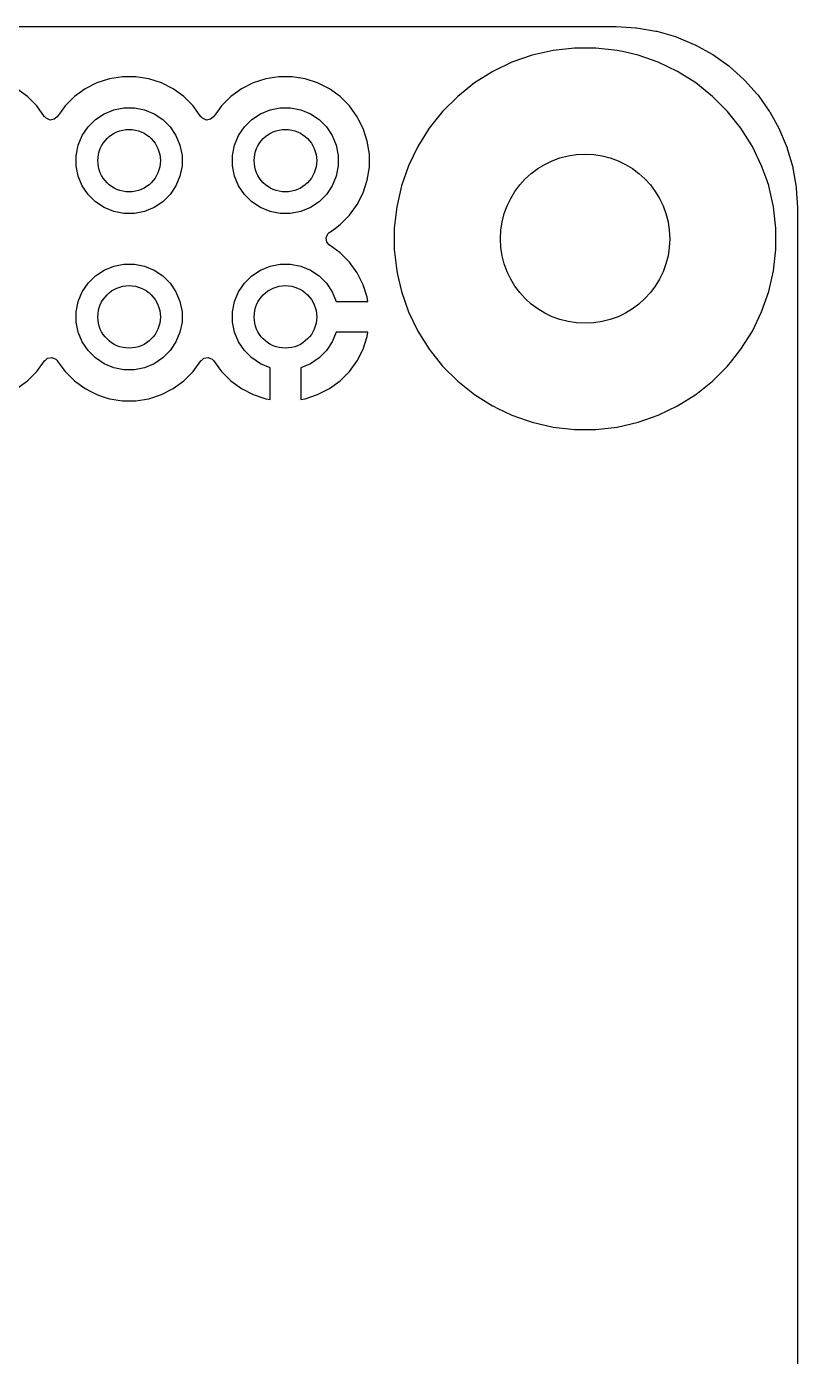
# Model space of a CAD drawing. Extents: x 1.91 to 4.47, y -4.27 to -2.07.
# Drawn here: x 3.973 to 4.467, y -2.92 to -2.069 of the extents above; entities that cross this region are included whole.
import ezdxf

# ---------------------------------------------------------------- set-up
doc = ezdxf.new("R2010")
doc.units = 0
doc.header["$MEASUREMENT"] = 0
doc.layers.add('BLACK', color=7, linetype='CONTINUOUS')

msp = doc.modelspace()

# ---------------------------------------------------------------- linework, layer by layer
at = {"layer": 'BLACK', "linetype": 'CONTINUOUS'}
for p, q in [((2.02821, -2.06892), (4.34975, -2.06892)), ((4.34975, -2.06892), (4.35026, -2.06892)), ((4.35026, -2.06892), (4.35053, -2.06893)), ((4.35053, -2.06893), (4.36312, -2.06963)), ((4.36312, -2.06963), (4.36367, -2.06969)), ((4.36367, -2.06969), (4.37596, -2.07178)), ((4.37596, -2.07178), (4.3765, -2.0719)), ((4.3765, -2.0719), (4.38848, -2.07536)), ((4.38848, -2.07536), (4.389, -2.07554)), ((4.389, -2.07554), (4.40052, -2.08031)), ((4.31023, -2.08419), (4.29686, -2.08724)), ((4.32385, -2.08266), (4.31023, -2.08419)), ((4.31023, -2.08419), (4.31023, -2.08419)), ((4.33756, -2.08266), (4.32385, -2.08266)), ((4.32385, -2.08266), (4.32385, -2.08266)), ((4.35119, -2.08419), (4.33756, -2.08266)), ((4.33756, -2.08266), (4.33756, -2.08266)), ((4.35453, -2.08496), (4.35119, -2.08419)), ((4.35119, -2.08419), (4.35119, -2.08419)), ((4.35119, -2.08419), (4.35119, -2.08419)), ((4.36455, -2.08724), (4.35453, -2.08496)), ((4.40052, -2.08031), (4.40102, -2.08055)), ((4.40102, -2.08055), (4.41193, -2.08658)), ((4.28392, -2.09177), (4.27157, -2.09772)), ((4.29686, -2.08724), (4.28392, -2.09177)), ((4.29686, -2.08724), (4.29686, -2.08724)), ((4.3775, -2.09177), (4.36455, -2.08724)), ((4.36455, -2.08724), (4.36455, -2.08724)), ((4.38985, -2.09772), (4.3775, -2.09177)), ((4.41193, -2.08658), (4.4124, -2.08687)), ((4.4124, -2.08687), (4.42257, -2.09409)), ((4.0264, -2.10234), (4.01836, -2.10495)), ((4.03197, -2.10146), (4.0264, -2.10234)), ((4.03475, -2.10102), (4.03197, -2.10146)), ((4.0432, -2.10102), (4.03475, -2.10102)), ((4.04738, -2.10168), (4.0432, -2.10102)), ((4.05155, -2.10234), (4.04738, -2.10168)), ((4.05959, -2.10495), (4.05155, -2.10234)), ((4.1264, -2.10234), (4.11836, -2.10495)), ((4.13197, -2.10146), (4.1264, -2.10234)), ((4.13475, -2.10102), (4.13197, -2.10146)), ((4.1432, -2.10102), (4.13475, -2.10102)), ((4.14738, -2.10168), (4.1432, -2.10102)), ((4.15155, -2.10234), (4.14738, -2.10168)), ((4.15959, -2.10495), (4.15155, -2.10234)), ((4.27157, -2.09772), (4.25996, -2.10501)), ((4.40146, -2.10501), (4.38985, -2.09772)), ((4.42257, -2.09409), (4.423, -2.09443)), ((4.423, -2.09443), (4.4323, -2.10275)), ((3.97396, -2.11376), (3.96712, -2.10879)), ((4.01083, -2.10879), (4.00693, -2.11163)), ((4.01836, -2.10495), (4.01083, -2.10879)), ((4.01836, -2.10495), (4.01836, -2.10495)), ((4.06712, -2.10879), (4.05959, -2.10495)), ((4.05959, -2.10495), (4.05959, -2.10495)), ((4.07396, -2.11376), (4.06712, -2.10879)), ((4.11083, -2.10879), (4.10693, -2.11163)), ((4.11836, -2.10495), (4.11083, -2.10879)), ((4.11836, -2.10495), (4.11836, -2.10495)), ((4.16712, -2.10879), (4.15959, -2.10495)), ((4.15959, -2.10495), (4.15959, -2.10495)), ((4.17396, -2.11376), (4.16712, -2.10879)), ((4.25996, -2.10501), (4.24924, -2.11356)), ((4.25996, -2.10501), (4.25996, -2.10501)), ((4.41218, -2.11356), (4.40146, -2.10501)), ((4.40146, -2.10501), (4.40146, -2.10501)), ((4.4323, -2.10275), (4.43269, -2.10313)), ((4.43269, -2.10313), (4.441, -2.11243)), ((3.97994, -2.11974), (3.97396, -2.11376)), ((4.00399, -2.11376), (3.99801, -2.11974)), ((4.00693, -2.11163), (4.00399, -2.11376)), ((4.00399, -2.11376), (4.00399, -2.11376)), ((4.00399, -2.11376), (4.00399, -2.11376)), ((4.07994, -2.11974), (4.07396, -2.11376)), ((4.10399, -2.11376), (4.09801, -2.11974)), ((4.10693, -2.11163), (4.10399, -2.11376)), ((4.10399, -2.11376), (4.10399, -2.11376)), ((4.10399, -2.11376), (4.10399, -2.11376)), ((4.17994, -2.11974), (4.17396, -2.11376)), ((4.24924, -2.11356), (4.23955, -2.12326)), ((4.42187, -2.12326), (4.41218, -2.11356)), ((4.441, -2.11243), (4.44134, -2.11286)), ((4.44134, -2.11286), (4.44856, -2.12304)), ((3.98491, -2.12658), (3.97994, -2.11974)), ((3.98502, -2.12673), (3.98491, -2.12658)), ((3.98506, -2.12671), (3.98502, -2.12673)), ((3.98586, -2.12763), (3.98506, -2.12671)), ((3.98838, -2.12872), (3.98586, -2.12763)), ((3.99286, -2.12668), (3.9911, -2.12827)), ((3.99293, -2.12673), (3.99286, -2.12668)), ((3.99545, -2.12326), (3.99293, -2.12673)), ((3.99801, -2.11974), (3.99545, -2.12326)), ((3.99801, -2.11974), (3.99801, -2.11974)), ((3.99801, -2.11974), (3.99801, -2.11974)), ((4.01741, -2.12844), (4.02295, -2.12474)), ((4.02295, -2.12474), (4.02911, -2.12219)), ((4.02911, -2.12219), (4.03564, -2.12089)), ((4.03564, -2.12089), (4.04231, -2.12089)), ((4.04231, -2.12089), (4.04885, -2.12219)), ((4.04885, -2.12219), (4.055, -2.12474)), ((4.055, -2.12474), (4.06055, -2.12844)), ((4.08491, -2.12658), (4.07994, -2.11974)), ((4.08502, -2.12673), (4.08491, -2.12658)), ((4.08506, -2.12671), (4.08502, -2.12673)), ((4.08586, -2.12763), (4.08506, -2.12671)), ((4.08838, -2.12872), (4.08586, -2.12763)), ((4.09286, -2.12668), (4.0911, -2.12827)), ((4.09293, -2.12673), (4.09286, -2.12668)), ((4.09545, -2.12326), (4.09293, -2.12673)), ((4.09801, -2.11974), (4.09545, -2.12326)), ((4.09801, -2.11974), (4.09801, -2.11974)), ((4.09801, -2.11974), (4.09801, -2.11974)), ((4.11741, -2.12844), (4.12295, -2.12474)), ((4.12295, -2.12474), (4.12911, -2.12219)), ((4.12911, -2.12219), (4.13564, -2.12089)), ((4.13564, -2.12089), (4.14231, -2.12089)), ((4.14231, -2.12089), (4.14885, -2.12219)), ((4.14885, -2.12219), (4.155, -2.12474)), ((4.155, -2.12474), (4.16055, -2.12844)), ((4.18491, -2.12658), (4.17994, -2.11974)), ((4.186, -2.12872), (4.18491, -2.12658)), ((4.23955, -2.12326), (4.231, -2.13398)), ((4.43042, -2.13398), (4.42187, -2.12326)), ((4.44856, -2.12304), (4.44885, -2.1235)), ((4.44885, -2.1235), (4.45488, -2.13442)), ((3.9911, -2.12827), (3.98838, -2.12872)), ((4.00899, -2.1387), (4.01269, -2.13316)), ((4.01269, -2.13316), (4.01741, -2.12844)), ((4.06055, -2.12844), (4.06526, -2.13316)), ((4.06526, -2.13316), (4.06896, -2.1387)), ((4.0911, -2.12827), (4.08838, -2.12872)), ((4.10899, -2.1387), (4.11269, -2.13316)), ((4.11269, -2.13316), (4.11741, -2.12844)), ((4.16055, -2.12844), (4.16526, -2.13316)), ((4.16526, -2.13316), (4.16896, -2.1387)), ((4.18875, -2.13411), (4.186, -2.12872)), ((4.18898, -2.13482), (4.18875, -2.13411)), ((4.18875, -2.13411), (4.18875, -2.13411)), ((4.19136, -2.14215), (4.18898, -2.13482)), ((4.231, -2.13398), (4.2237, -2.14559)), ((4.231, -2.13398), (4.231, -2.13398)), ((4.43771, -2.14559), (4.43042, -2.13398)), ((4.43042, -2.13398), (4.43042, -2.13398)), ((4.43042, -2.13398), (4.43042, -2.13398)), ((4.45488, -2.13442), (4.45512, -2.13491)), ((4.45512, -2.13491), (4.45989, -2.14643)), ((4.00514, -2.15139), (4.00644, -2.14485)), ((4.00644, -2.14485), (4.00899, -2.1387)), ((4.06896, -2.1387), (4.07151, -2.14485)), ((4.07151, -2.14485), (4.07281, -2.15139)), ((4.10514, -2.15139), (4.10644, -2.14485)), ((4.10644, -2.14485), (4.10899, -2.1387)), ((4.16896, -2.1387), (4.17151, -2.14485)), ((4.17151, -2.14485), (4.17281, -2.15139)), ((4.19268, -2.1505), (4.19136, -2.14215)), ((4.00514, -2.15806), (4.00514, -2.15139)), ((4.07281, -2.15139), (4.07281, -2.15806)), ((4.10514, -2.15806), (4.10514, -2.15139)), ((4.17281, -2.15139), (4.17281, -2.15806)), ((4.19268, -2.15895), (4.19268, -2.1505)), ((4.2237, -2.14559), (4.21776, -2.15794)), ((4.44366, -2.15794), (4.43771, -2.14559)), ((4.45989, -2.14643), (4.46008, -2.14695)), ((4.46008, -2.14695), (4.46353, -2.15894)), ((4.00644, -2.16459), (4.00514, -2.15806)), ((4.07281, -2.15806), (4.07151, -2.16459)), ((4.10644, -2.16459), (4.10514, -2.15806)), ((4.17281, -2.15806), (4.17151, -2.16459)), ((4.19136, -2.1673), (4.19268, -2.15895)), ((4.21776, -2.15794), (4.21323, -2.17088)), ((4.44622, -2.16524), (4.44366, -2.15794)), ((4.46353, -2.15894), (4.46365, -2.15947)), ((4.46365, -2.15947), (4.46574, -2.17177)), ((4.00899, -2.17075), (4.00644, -2.16459)), ((4.07151, -2.16459), (4.06896, -2.17075)), ((4.10899, -2.17075), (4.10644, -2.16459)), ((4.17151, -2.16459), (4.16896, -2.17075)), ((4.18875, -2.17534), (4.19136, -2.1673)), ((4.44814, -2.17073), (4.44622, -2.16524)), ((4.01269, -2.17629), (4.00899, -2.17075)), ((4.01741, -2.18101), (4.01269, -2.17629)), ((4.06526, -2.17629), (4.06055, -2.18101)), ((4.06896, -2.17075), (4.06526, -2.17629)), ((4.11269, -2.17629), (4.10899, -2.17075)), ((4.11741, -2.18101), (4.11269, -2.17629)), ((4.16526, -2.17629), (4.16055, -2.18101)), ((4.16896, -2.17075), (4.16526, -2.17629)), ((4.18491, -2.18287), (4.18875, -2.17534)), ((4.21323, -2.17088), (4.21018, -2.18425)), ((4.21323, -2.17088), (4.21323, -2.17088)), ((4.44819, -2.17088), (4.44814, -2.17073)), ((4.45124, -2.18425), (4.44819, -2.17088)), ((4.46574, -2.17177), (4.4658, -2.17231)), ((4.4658, -2.17231), (4.46651, -2.1849)), ((4.02295, -2.18471), (4.01741, -2.18101)), ((4.02911, -2.18726), (4.02295, -2.18471)), ((4.03564, -2.18856), (4.02911, -2.18726)), ((4.04885, -2.18726), (4.04231, -2.18856)), ((4.055, -2.18471), (4.04885, -2.18726)), ((4.06055, -2.18101), (4.055, -2.18471)), ((4.12295, -2.18471), (4.11741, -2.18101)), ((4.12911, -2.18726), (4.12295, -2.18471)), ((4.13564, -2.18856), (4.12911, -2.18726)), ((4.14885, -2.18726), (4.14231, -2.18856)), ((4.155, -2.18471), (4.14885, -2.18726)), ((4.16055, -2.18101), (4.155, -2.18471)), ((4.17994, -2.18971), (4.18491, -2.18287)), ((4.21018, -2.18425), (4.20864, -2.19787)), ((4.21018, -2.18425), (4.21018, -2.18425)), ((4.45278, -2.19787), (4.45124, -2.18425)), ((4.46651, -2.1849), (4.46652, -2.18518)), ((4.46652, -2.18518), (4.46652, -4.15341)), ((4.04231, -2.18856), (4.03564, -2.18856)), ((4.14231, -2.18856), (4.13564, -2.18856)), ((4.17096, -2.19787), (4.17396, -2.19569)), ((4.17396, -2.19569), (4.17994, -2.18971)), ((4.16497, -2.20414), (4.16606, -2.20162)), ((4.16541, -2.20685), (4.16497, -2.20414)), ((4.16606, -2.20162), (4.16699, -2.2008)), ((4.16697, -2.20077), (4.16712, -2.20066)), ((4.16699, -2.2008), (4.16697, -2.20077)), ((4.16712, -2.20066), (4.17096, -2.19787)), ((4.20864, -2.19787), (4.20864, -2.21158)), ((4.45278, -2.21158), (4.45278, -2.19787)), ((4.16701, -2.20862), (4.16541, -2.20685)), ((4.16696, -2.2087), (4.16701, -2.20862)), ((4.17395, -2.21378), (4.16696, -2.2087)), ((4.20864, -2.21158), (4.21018, -2.2252)), ((4.45124, -2.2252), (4.45278, -2.21158)), ((4.02911, -2.22219), (4.03564, -2.22089)), ((4.03564, -2.22089), (4.04231, -2.22089)), ((4.04231, -2.22089), (4.04885, -2.22219)), ((4.12911, -2.22219), (4.13564, -2.22089)), ((4.13564, -2.22089), (4.14231, -2.22089)), ((4.14231, -2.22089), (4.14885, -2.22219)), ((4.17992, -2.21975), (4.17395, -2.21378)), ((4.18489, -2.22659), (4.17992, -2.21975)), ((4.17992, -2.21975), (4.17992, -2.21975)), ((4.01269, -2.23316), (4.01741, -2.22844)), ((4.01741, -2.22844), (4.02295, -2.22474)), ((4.02295, -2.22474), (4.02911, -2.22219)), ((4.04885, -2.22219), (4.055, -2.22474)), ((4.055, -2.22474), (4.06055, -2.22844)), ((4.06055, -2.22844), (4.06526, -2.23316)), ((4.11269, -2.23316), (4.11741, -2.22844)), ((4.11741, -2.22844), (4.12295, -2.22474)), ((4.12295, -2.22474), (4.12911, -2.22219)), ((4.14885, -2.22219), (4.155, -2.22474)), ((4.155, -2.22474), (4.16055, -2.22844)), ((4.16055, -2.22844), (4.16526, -2.23316)), ((4.18873, -2.23412), (4.18489, -2.22659)), ((4.21018, -2.2252), (4.21018, -2.2252)), ((4.21018, -2.2252), (4.21018, -2.2252)), ((4.21018, -2.2252), (4.21073, -2.22763)), ((4.21073, -2.22763), (4.21323, -2.23857)), ((4.44819, -2.23857), (4.45124, -2.2252)), ((4.00899, -2.2387), (4.01269, -2.23316)), ((4.06526, -2.23316), (4.06896, -2.2387)), ((4.10899, -2.2387), (4.11269, -2.23316)), ((4.16526, -2.23316), (4.16896, -2.2387)), ((4.19134, -2.24215), (4.18873, -2.23412)), ((4.21323, -2.23857), (4.21323, -2.23857)), ((4.21323, -2.23857), (4.21776, -2.25151)), ((4.44366, -2.25151), (4.44819, -2.23857)), ((4.00514, -2.25139), (4.00644, -2.24485)), ((4.00644, -2.24485), (4.00899, -2.2387)), ((4.06896, -2.2387), (4.07151, -2.24485)), ((4.07151, -2.24485), (4.07281, -2.25139)), ((4.10514, -2.25139), (4.10644, -2.24485)), ((4.10644, -2.24485), (4.10899, -2.2387)), ((4.16896, -2.2387), (4.17151, -2.24485)), ((4.17151, -2.24485), (4.17152, -2.24488)), ((4.17152, -2.24488), (4.19177, -2.24488)), ((4.19177, -2.24488), (4.19134, -2.24215)), ((4.00514, -2.25806), (4.00514, -2.25139)), ((4.07281, -2.25139), (4.07281, -2.25806)), ((4.10514, -2.25806), (4.10514, -2.25139)), ((4.21776, -2.25151), (4.2237, -2.26386)), ((4.43771, -2.26386), (4.44366, -2.25151)), ((4.00644, -2.26459), (4.00514, -2.25806)), ((4.07281, -2.25806), (4.07151, -2.26459)), ((4.10644, -2.26459), (4.10514, -2.25806)), ((4.2237, -2.26386), (4.231, -2.27547)), ((4.43042, -2.27547), (4.43771, -2.26386)), ((4.00899, -2.27075), (4.00644, -2.26459)), ((4.01269, -2.27629), (4.00899, -2.27075)), ((4.06896, -2.27075), (4.06526, -2.27629)), ((4.07151, -2.26459), (4.06896, -2.27075)), ((4.10899, -2.27075), (4.10644, -2.26459)), ((4.11269, -2.27629), (4.10899, -2.27075)), ((4.16896, -2.27075), (4.16526, -2.27629)), ((4.17151, -2.26459), (4.16896, -2.27075)), ((4.17152, -2.26457), (4.17151, -2.26459)), ((4.19177, -2.26457), (4.17152, -2.26457)), ((4.18873, -2.27533), (4.19134, -2.2673)), ((4.19134, -2.2673), (4.19177, -2.26457)), ((3.98685, -2.28118), (3.98956, -2.28073)), ((3.98956, -2.28073), (3.99209, -2.28182)), ((4.01741, -2.28101), (4.01269, -2.27629)), ((4.02295, -2.28471), (4.01741, -2.28101)), ((4.06055, -2.28101), (4.055, -2.28471)), ((4.06526, -2.27629), (4.06055, -2.28101)), ((4.08509, -2.28277), (4.08686, -2.28116)), ((4.08686, -2.28116), (4.08957, -2.28071)), ((4.08957, -2.28071), (4.0921, -2.2818)), ((4.11741, -2.28101), (4.11269, -2.27629)), ((4.12295, -2.28471), (4.11741, -2.28101)), ((4.16055, -2.28101), (4.155, -2.28471)), ((4.16526, -2.27629), (4.16055, -2.28101)), ((4.18489, -2.28286), (4.18873, -2.27533)), ((4.231, -2.27547), (4.231, -2.27547)), ((4.231, -2.27547), (4.23955, -2.28619)), ((4.4246, -2.28277), (4.43042, -2.27547)), ((4.43042, -2.27547), (4.43042, -2.27547)), ((4.43042, -2.27547), (4.43042, -2.27547)), ((3.97994, -2.28971), (3.98491, -2.28287)), ((3.98491, -2.28287), (3.98502, -2.28272)), ((3.98491, -2.28287), (3.98491, -2.28287)), ((3.98502, -2.28272), (3.9851, -2.28277)), ((3.9851, -2.28277), (3.98685, -2.28118)), ((3.99209, -2.28182), (3.99289, -2.28274)), ((3.99289, -2.28274), (3.99293, -2.28272)), ((3.99293, -2.28272), (3.99304, -2.28287)), ((3.99304, -2.28287), (3.99304, -2.28287)), ((3.99304, -2.28287), (3.99801, -2.28971)), ((4.02911, -2.28726), (4.02295, -2.28471)), ((4.03564, -2.28856), (4.02911, -2.28726)), ((4.04231, -2.28856), (4.03564, -2.28856)), ((4.04885, -2.28726), (4.04231, -2.28856)), ((4.055, -2.28471), (4.04885, -2.28726)), ((4.07994, -2.28971), (4.08491, -2.28287)), ((4.08491, -2.28287), (4.08502, -2.28272)), ((4.08491, -2.28287), (4.08491, -2.28287)), ((4.08502, -2.28272), (4.08509, -2.28277)), ((4.0921, -2.2818), (4.09291, -2.28273)), ((4.09291, -2.28273), (4.09295, -2.28271)), ((4.09295, -2.28271), (4.09803, -2.2897)), ((4.12911, -2.28726), (4.12295, -2.28471)), ((4.12913, -2.28727), (4.12911, -2.28726)), ((4.12913, -2.30752), (4.12913, -2.28727)), ((4.14885, -2.28726), (4.14882, -2.28727)), ((4.14882, -2.28727), (4.14882, -2.30752)), ((4.155, -2.28471), (4.14885, -2.28726)), ((4.17992, -2.2897), (4.18489, -2.28286)), ((4.23955, -2.28619), (4.24924, -2.29589)), ((4.41218, -2.29589), (4.42187, -2.28619)), ((4.42187, -2.28619), (4.4246, -2.28277)), ((3.96712, -2.30066), (3.97396, -2.29569)), ((3.97396, -2.29569), (3.97994, -2.28971)), ((3.99801, -2.28971), (4.00399, -2.29569)), ((4.00399, -2.29569), (4.01083, -2.30066)), ((4.06712, -2.30066), (4.07396, -2.29569)), ((4.07396, -2.29569), (4.07994, -2.28971)), ((4.09803, -2.2897), (4.09803, -2.2897)), ((4.09803, -2.2897), (4.104, -2.29567)), ((4.104, -2.29567), (4.11084, -2.30064)), ((4.16711, -2.30064), (4.17395, -2.29567)), ((4.17395, -2.29567), (4.17992, -2.2897)), ((4.17395, -2.29567), (4.17395, -2.29567)), ((4.17992, -2.2897), (4.17992, -2.2897)), ((4.24924, -2.29589), (4.25996, -2.30443)), ((4.40146, -2.30443), (4.41218, -2.29589)), ((4.41218, -2.29589), (4.41218, -2.29589)), ((4.41218, -2.29589), (4.41218, -2.29589)), ((4.01083, -2.30066), (4.01452, -2.30254)), ((4.01452, -2.30254), (4.01836, -2.30449)), ((4.01836, -2.30449), (4.01836, -2.30449)), ((4.01836, -2.30449), (4.02238, -2.3058)), ((4.02238, -2.3058), (4.0264, -2.30711)), ((4.05155, -2.30711), (4.05959, -2.30449)), ((4.05959, -2.30449), (4.06712, -2.30066)), ((4.11084, -2.30064), (4.11837, -2.30448)), ((4.11837, -2.30448), (4.1264, -2.30709)), ((4.15155, -2.30709), (4.15958, -2.30448)), ((4.15958, -2.30448), (4.16711, -2.30064)), ((4.25996, -2.30443), (4.25996, -2.30443)), ((4.25996, -2.30443), (4.25996, -2.30443)), ((4.25996, -2.30443), (4.27137, -2.3116)), ((4.38985, -2.31173), (4.40146, -2.30443)), ((4.40146, -2.30443), (4.40146, -2.30443)), ((4.0264, -2.30711), (4.03475, -2.30843)), ((4.03475, -2.30843), (4.03475, -2.30843)), ((4.03475, -2.30843), (4.0432, -2.30843)), ((4.0432, -2.30843), (4.05155, -2.30711)), ((4.0432, -2.30843), (4.0432, -2.30843)), ((4.1264, -2.30709), (4.12913, -2.30752)), ((4.14882, -2.30752), (4.15155, -2.30709)), ((4.27137, -2.3116), (4.27157, -2.31173)), ((4.27157, -2.31173), (4.27484, -2.3133)), ((4.27484, -2.3133), (4.28392, -2.31768)), ((4.3775, -2.31768), (4.38985, -2.31173)), ((4.28392, -2.31768), (4.29364, -2.32108)), ((4.29364, -2.32108), (4.29686, -2.32221)), ((4.29686, -2.32221), (4.29686, -2.32221)), ((4.29686, -2.32221), (4.29686, -2.32221)), ((4.29686, -2.32221), (4.29686, -2.32221)), ((4.29686, -2.32221), (4.31023, -2.32526)), ((4.35119, -2.32526), (4.36455, -2.32221)), ((4.36455, -2.32221), (4.3775, -2.31768)), ((4.31023, -2.32526), (4.32385, -2.32679)), ((4.32385, -2.32679), (4.32385, -2.32679)), ((4.32385, -2.32679), (4.32385, -2.32679)), ((4.32385, -2.32679), (4.33756, -2.32679)), ((4.33756, -2.32679), (4.35119, -2.32526)), ((4.33756, -2.32679), (4.33756, -2.32679))]:
    msp.add_line(p, q, dxfattribs=at)
at = {"layer": 'BLACK'}
for centre, radius in [((4.03898, -2.15472), 0.02), ((4.13898, -2.15472), 0.02), ((4.33071, -2.20472), 0.05413), ((4.03898, -2.25472), 0.02), ((4.13898, -2.25472), 0.02)]:
    msp.add_circle(centre, radius, dxfattribs=at)

doc.saveas('drawing.dxf')
